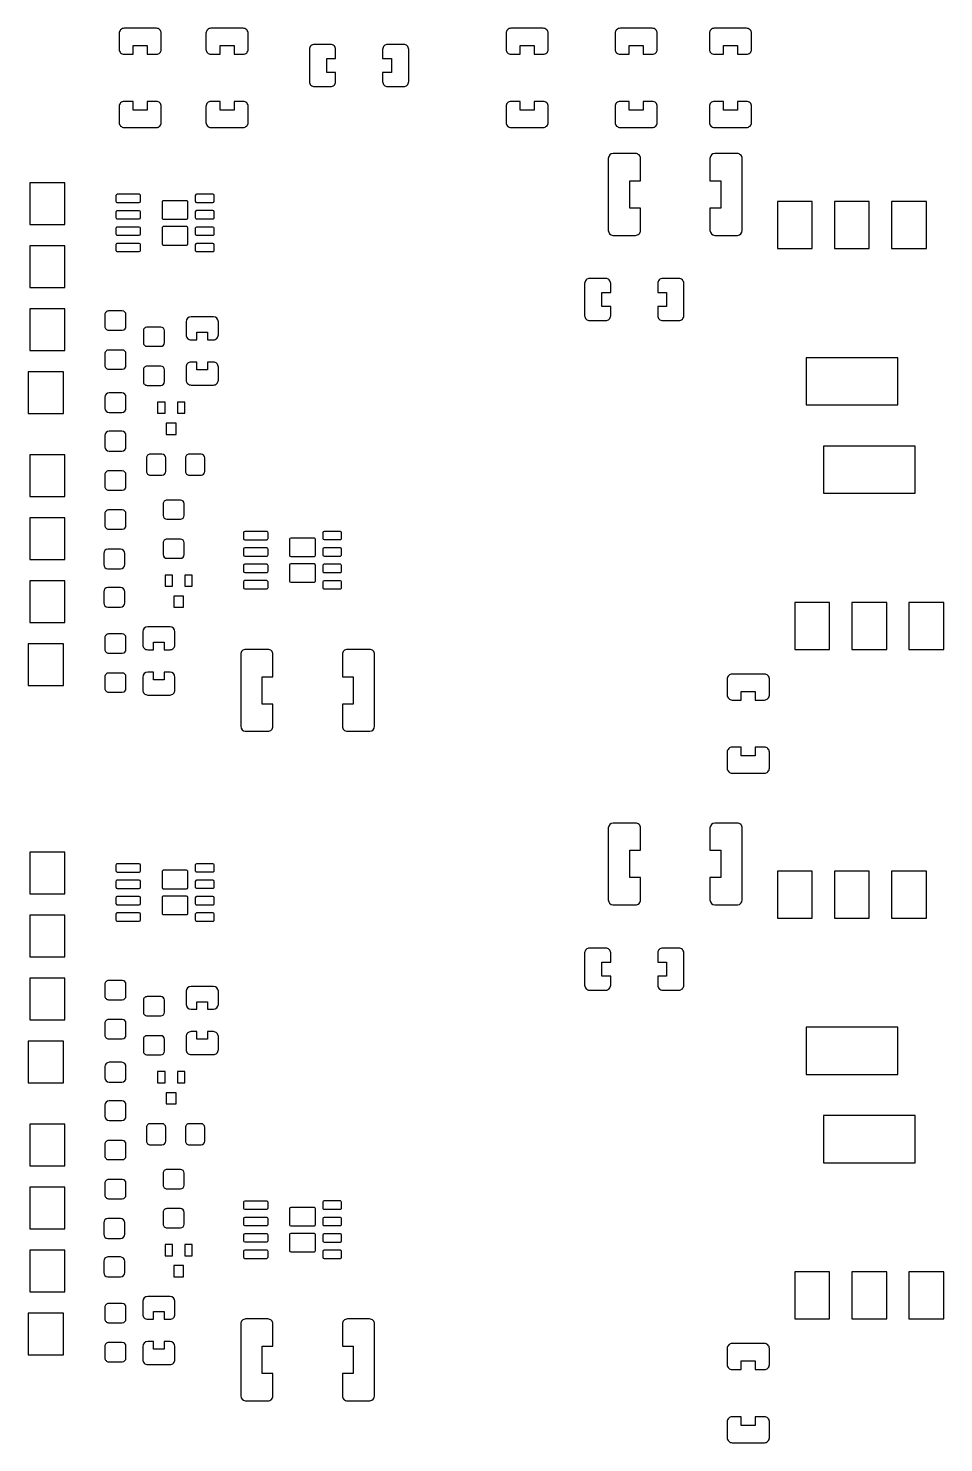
# Model space of a CAD drawing. Extents: x -210 to 210, y -160 to 160.
# Drawn here: x 91.3 to 128.2, y -77 to -20 of the extents above; entities that cross this region are included whole.
import ezdxf

# ---------------------------------------------------------------- set-up
doc = ezdxf.new("R2010")
doc.units = 0
doc.header["$MEASUREMENT"] = 0
doc.layers.get('0').update_dxf_attribs({"linetype": 'CONTINUOUS'})

msp = doc.modelspace()

# ---------------------------------------------------------------- linework, layer by layer
for points in [[(96.65, -20.199999, 0.414321), (96.45, -20), (96.45, -20), (95.15, -20), (95.15, -20, 0.414471), (94.95, -20.199999), (94.95, -20.199999), (94.95, -20.85), (94.95, -20.85, 0.414432), (95.15, -21.05), (95.15, -21.05), (95.517002, -21.05), (95.517002, -21.05), (95.517002, -20.7), (95.517002, -20.7), (96.082998, -20.7), (96.082998, -20.7), (96.082998, -21.05), (96.082998, -21.05), (96.45, -21.05), (96.45, -21.05, 0.414303), (96.65, -20.85), (96.65, -20.85), (96.65, -20.199999)], [(100.15, -20.199999, 0.414321), (99.95, -20), (99.95, -20), (98.65, -20), (98.65, -20, 0.414471), (98.45, -20.199999), (98.45, -20.199999), (98.45, -20.85), (98.45, -20.85, 0.414432), (98.65, -21.05), (98.65, -21.05), (99.017002, -21.05), (99.017002, -21.05), (99.017002, -20.7), (99.017002, -20.7), (99.582998, -20.7), (99.582998, -20.7), (99.582998, -21.05), (99.582998, -21.05), (99.95, -21.05), (99.95, -21.05, 0.414303), (100.15, -20.85), (100.15, -20.85), (100.15, -20.199999)], [(112.25, -20.199999, 0.414349), (112.05, -20), (112.05, -20), (110.75, -20), (110.75, -20, 0.414421), (110.55, -20.199999), (110.55, -20.199999), (110.55, -20.85), (110.55, -20.85, 0.414432), (110.75, -21.05), (110.75, -21.05), (111.117002, -21.05), (111.117002, -21.05), (111.117002, -20.7), (111.117002, -20.7), (111.682998, -20.7), (111.682998, -20.7), (111.682998, -21.05), (111.682998, -21.05), (112.05, -21.05), (112.05, -21.05, 0.414292), (112.25, -20.85), (112.25, -20.85), (112.25, -20.199999)], [(116.65, -20.199999, 0.414307), (116.45, -20), (116.45, -20), (115.15, -20), (115.15, -20, 0.414457), (114.95, -20.199999), (114.95, -20.199999), (114.95, -20.85), (114.95, -20.85, 0.414432), (115.15, -21.05), (115.15, -21.05), (115.517002, -21.05), (115.517002, -21.05), (115.517002, -20.7), (115.517002, -20.7), (116.082998, -20.7), (116.082998, -20.7), (116.082998, -21.05), (116.082998, -21.05), (116.45, -21.05), (116.45, -21.05, 0.414289), (116.65, -20.85), (116.65, -20.85), (116.65, -20.199999)], [(120.45, -20.199999, 0.414349), (120.25, -20), (120.25, -20), (118.95, -20), (118.95, -20, 0.414423), (118.75, -20.199999), (118.75, -20.199999), (118.75, -20.85), (118.75, -20.85, 0.414375), (118.95, -21.05), (118.95, -21.05), (119.317002, -21.05), (119.317002, -21.05), (119.317002, -20.7), (119.317002, -20.7), (119.882998, -20.7), (119.882998, -20.7), (119.882998, -21.05), (119.882998, -21.05), (120.25, -21.05), (120.25, -21.05, 0.414353), (120.45, -20.85), (120.45, -20.85), (120.45, -20.199999)], [(103.675, -20.85, 0.41441), (103.475, -20.65), (103.475, -20.65), (102.825, -20.65), (102.825, -20.65, 0.414446), (102.625, -20.85), (102.625, -20.85), (102.625, -22.15), (102.625, -22.15, 0.414392), (102.825, -22.35), (102.825, -22.35), (103.475, -22.35), (103.475, -22.35, 0.414339), (103.675, -22.15), (103.675, -22.15), (103.675, -21.783), (103.675, -21.783), (103.325, -21.783), (103.325, -21.783), (103.325, -21.217), (103.325, -21.217), (103.675, -21.217), (103.675, -21.217), (103.675, -20.85)], [(106.625, -20.85, 0.414417), (106.425, -20.65), (106.425, -20.65), (105.775, -20.65), (105.775, -20.65, 0.414417), (105.575, -20.85), (105.575, -20.85), (105.575, -21.217), (105.575, -21.217), (105.925, -21.217), (105.925, -21.217), (105.925, -21.783), (105.925, -21.783), (105.575, -21.783), (105.575, -21.783), (105.575, -22.15), (105.575, -22.15, 0.414382), (105.775, -22.35), (105.775, -22.35), (106.425, -22.35), (106.425, -22.35, 0.41436), (106.625, -22.15), (106.625, -22.15), (106.625, -20.85)], [(96.65, -23.15, 0.414332), (96.45, -22.95), (96.45, -22.95), (96.082998, -22.95), (96.082998, -22.95), (96.082998, -23.3), (96.082998, -23.3), (95.517002, -23.3), (95.517002, -23.3), (95.517002, -22.95), (95.517002, -22.95), (95.15, -22.95), (95.15, -22.95, 0.414475), (94.95, -23.15), (94.95, -23.15), (94.95, -23.8), (94.95, -23.8, 0.414428), (95.15, -24), (95.15, -24), (96.45, -24), (96.45, -24, 0.414289), (96.65, -23.8), (96.65, -23.8), (96.65, -23.15)], [(100.15, -23.15, 0.414332), (99.95, -22.95), (99.95, -22.95), (99.582998, -22.95), (99.582998, -22.95), (99.582998, -23.3), (99.582998, -23.3), (99.017002, -23.3), (99.017002, -23.3), (99.017002, -22.95), (99.017002, -22.95), (98.65, -22.95), (98.65, -22.95, 0.414475), (98.45, -23.15), (98.45, -23.15), (98.45, -23.8), (98.45, -23.8, 0.414428), (98.65, -24), (98.65, -24), (99.95, -24), (99.95, -24, 0.414289), (100.15, -23.8), (100.15, -23.8), (100.15, -23.15)], [(112.25, -23.15, 0.414339), (112.05, -22.95), (112.05, -22.95), (111.682998, -22.95), (111.682998, -22.95), (111.682998, -23.3), (111.682998, -23.3), (111.117002, -23.3), (111.117002, -23.3), (111.117002, -22.95), (111.117002, -22.95), (110.75, -22.95), (110.75, -22.95, 0.41446), (110.55, -23.15), (110.55, -23.15), (110.55, -23.8), (110.55, -23.8, 0.414378), (110.75, -24), (110.75, -24), (112.05, -24), (112.05, -24, 0.414317), (112.25, -23.8), (112.25, -23.8), (112.25, -23.15)], [(116.65, -23.15, 0.414332), (116.45, -22.95), (116.45, -22.95), (116.082998, -22.95), (116.082998, -22.95), (116.082998, -23.3), (116.082998, -23.3), (115.517002, -23.3), (115.517002, -23.3), (115.517002, -22.95), (115.517002, -22.95), (115.15, -22.95), (115.15, -22.95, 0.41446), (114.95, -23.15), (114.95, -23.15), (114.95, -23.8), (114.95, -23.8, 0.414428), (115.15, -24), (115.15, -24), (116.45, -24), (116.45, -24, 0.414274), (116.65, -23.8), (116.65, -23.8), (116.65, -23.15)], [(120.45, -23.15, 0.414396), (120.25, -22.95), (120.25, -22.95), (119.882998, -22.95), (119.882998, -22.95), (119.882998, -23.3), (119.882998, -23.3), (119.317002, -23.3), (119.317002, -23.3), (119.317002, -22.95), (119.317002, -22.95), (118.95, -22.95), (118.95, -22.95, 0.414403), (118.75, -23.15), (118.75, -23.15), (118.75, -23.8), (118.75, -23.8, 0.414382), (118.95, -24), (118.95, -24), (120.25, -24), (120.25, -24, 0.414332), (120.45, -23.8), (120.45, -23.8), (120.45, -23.15)], [(115.974004, -25.25, 0.415144), (115.773994, -25.05), (115.773994, -25.05), (114.873994, -25.05), (114.873994, -25.05, 0.413703), (114.675, -25.25), (114.675, -25.25), (114.675, -28.15), (114.675, -28.15, 0.396214), (114.862002, -28.35), (114.862002, -28.35), (115.773994, -28.35), (115.773994, -28.35, 0.41508), (115.974004, -28.15), (115.974004, -28.15), (115.974004, -27.25), (115.974004, -27.25), (115.540996, -27.25), (115.540996, -27.25), (115.540996, -26.15), (115.540996, -26.15), (115.974004, -26.15), (115.974004, -26.15), (115.974004, -25.25)], [(120.073994, -25.25, 0.415112), (119.874004, -25.05), (119.874004, -25.05), (118.974004, -25.05), (118.974004, -25.05, 0.413703), (118.775, -25.25), (118.775, -25.25), (118.775, -26.15), (118.775, -26.15), (119.207998, -26.15), (119.207998, -26.15), (119.207998, -27.25), (119.207998, -27.25), (118.775, -27.25), (118.775, -27.25), (118.775, -28.15), (118.775, -28.15, 0.413656), (118.974004, -28.35), (118.974004, -28.35), (119.887002, -28.35), (119.887002, -28.35, 0.396221), (120.073994, -28.15), (120.073994, -28.15), (120.073994, -25.25)], [(95.81, -26.745, 0.414013), (95.76, -26.695), (95.76, -26.695), (94.87, -26.695), (94.87, -26.695, 0.414414), (94.82, -26.745), (94.82, -26.745), (94.82, -26.975), (94.82, -26.975, 0.414471), (94.87, -27.025), (94.87, -27.025), (95.76, -27.025), (95.76, -27.025, 0.413828), (95.81, -26.975), (95.81, -26.975), (95.81, -26.745)], [(98.78, -26.742, 0.411152), (98.73, -26.692), (98.73, -26.692), (98.07, -26.692), (98.07, -26.692, 0.411772), (98.02, -26.742), (98.02, -26.742), (98.02, -26.972), (98.02, -26.972, 0.417331), (98.07, -27.022), (98.07, -27.022), (98.73, -27.022), (98.73, -27.022, 0.416721), (98.78, -26.972), (98.78, -26.972), (98.78, -26.742)], [(95.81, -27.405, 0.413985), (95.76, -27.355), (95.76, -27.355), (94.87, -27.355), (94.87, -27.355, 0.414414), (94.82, -27.405), (94.82, -27.405), (94.82, -27.635), (94.82, -27.635, 0.414471), (94.87, -27.685), (94.87, -27.685), (95.76, -27.685), (95.76, -27.685, 0.413842), (95.81, -27.635), (95.81, -27.635), (95.81, -27.405)], [(97.72, -27.007, 0.415), (97.67, -26.957), (97.67, -26.957), (96.727998, -26.957), (96.727998, -26.957, 0.417264), (96.677998, -27.007), (96.677998, -27.007), (96.677998, -27.65), (96.677998, -27.65, 0.416134), (96.727998, -27.7), (96.727998, -27.7), (97.67, -27.7), (97.67, -27.7, 0.413899), (97.72, -27.65), (97.72, -27.65), (97.72, -27.007)], [(98.78, -27.402, 0.411152), (98.73, -27.352), (98.73, -27.352), (98.07, -27.352), (98.07, -27.352, 0.411786), (98.02, -27.402), (98.02, -27.402), (98.02, -27.632), (98.02, -27.632, 0.41736), (98.07, -27.682002), (98.07, -27.682002), (98.73, -27.682002), (98.73, -27.682002, 0.416721), (98.78, -27.632), (98.78, -27.632), (98.78, -27.402)], [(95.81, -28.065, 0.414071), (95.76, -28.015), (95.76, -28.015), (94.87, -28.015), (94.87, -28.015, 0.414471), (94.82, -28.065), (94.82, -28.065), (94.82, -28.295), (94.82, -28.295, 0.414414), (94.87, -28.345), (94.87, -28.345), (95.76, -28.345), (95.76, -28.345, 0.413785), (95.81, -28.295), (95.81, -28.295), (95.81, -28.065)], [(97.72, -28.05, 0.414128), (97.67, -28), (97.67, -28), (96.727998, -28), (96.727998, -28, 0.41638), (96.677998, -28.05), (96.677998, -28.05), (96.677998, -28.693), (96.677998, -28.693, 0.417017), (96.727998, -28.743), (96.727998, -28.743), (97.67, -28.743), (97.67, -28.743, 0.414771), (97.72, -28.693), (97.72, -28.693), (97.72, -28.05)], [(98.78, -28.067, 0.411124), (98.73, -28.017), (98.73, -28.017), (98.07, -28.017), (98.07, -28.017, 0.411829), (98.02, -28.067), (98.02, -28.067), (98.02, -28.297), (98.02, -28.297, 0.417302), (98.07, -28.347), (98.07, -28.347), (98.73, -28.347), (98.73, -28.347, 0.416664), (98.78, -28.297), (98.78, -28.297), (98.78, -28.067)], [(95.81, -28.725, 0.414042), (95.76, -28.675), (95.76, -28.675), (94.87, -28.675), (94.87, -28.675, 0.414471), (94.82, -28.725), (94.82, -28.725), (94.82, -28.955), (94.82, -28.955, 0.4145), (94.87, -29.005), (94.87, -29.005), (95.76, -29.005), (95.76, -29.005, 0.413899), (95.81, -28.955), (95.81, -28.955), (95.81, -28.725)], [(98.78, -28.727, 0.411152), (98.73, -28.677), (98.73, -28.677), (98.07, -28.677), (98.07, -28.677, 0.411758), (98.02, -28.727), (98.02, -28.727), (98.02, -28.957), (98.02, -28.957, 0.41736), (98.07, -29.007002), (98.07, -29.007002), (98.73, -29.007002), (98.73, -29.007002, 0.416721), (98.78, -28.957), (98.78, -28.957), (98.78, -28.727)], [(114.77, -30.29, 0.414382), (114.57, -30.09), (114.57, -30.09), (113.92, -30.09), (113.92, -30.09, 0.414421), (113.72, -30.29), (113.72, -30.29), (113.72, -31.59), (113.72, -31.59, 0.414396), (113.92, -31.79), (113.92, -31.79), (114.57, -31.79), (114.57, -31.79, 0.414349), (114.77, -31.59), (114.77, -31.59), (114.77, -31.222998), (114.77, -31.222998), (114.42, -31.222998), (114.42, -31.222998), (114.42, -30.657002), (114.42, -30.657002), (114.77, -30.657002), (114.77, -30.657002), (114.77, -30.29)], [(117.72, -30.29, 0.414378), (117.52, -30.09), (117.52, -30.09), (116.87, -30.09), (116.87, -30.09, 0.414432), (116.67, -30.29), (116.67, -30.29), (116.67, -30.657002), (116.67, -30.657002), (117.02, -30.657002), (117.02, -30.657002), (117.02, -31.222998), (117.02, -31.222998), (116.67, -31.222998), (116.67, -31.222998), (116.67, -31.59), (116.67, -31.59, 0.414378), (116.87, -31.79), (116.87, -31.79), (117.52, -31.79), (117.52, -31.79, 0.414371), (117.72, -31.59), (117.72, -31.59), (117.72, -30.29)], [(95.225, -31.550002, 0.414199), (95.075, -31.4), (95.075, -31.4), (94.525, -31.4), (94.525, -31.4, 0.414352), (94.375, -31.550002), (94.375, -31.550002), (94.375, -32.024998), (94.375, -32.024998, 0.414237), (94.525, -32.175), (94.525, -32.175), (95.075, -32.175), (95.075, -32.175, 0.414071), (95.225, -32.024998), (95.225, -32.024998), (95.225, -31.550002)], [(98.95, -31.837002, 0.413652), (98.75, -31.637002), (98.75, -31.637002), (97.85, -31.637002), (97.85, -31.637002, 0.413699), (97.65, -31.837002), (97.65, -31.837002), (97.65, -32.362), (97.65, -32.362, 0.415169), (97.85, -32.563), (97.85, -32.563), (98.082998, -32.563), (98.082998, -32.563), (98.082998, -32.253999), (98.082998, -32.253999), (98.517002, -32.253999), (98.517002, -32.253999), (98.517002, -32.563), (98.517002, -32.563), (98.75, -32.563), (98.75, -32.563, 0.415097), (98.95, -32.362), (98.95, -32.362), (98.95, -31.837002)], [(96.775, -32.2, 0.414175), (96.625, -32.049998), (96.625, -32.049998), (96.075, -32.049998), (96.075, -32.049998, 0.41428), (95.925, -32.2), (95.925, -32.2), (95.925, -32.675002), (95.925, -32.675002, 0.414209), (96.075, -32.825), (96.075, -32.825), (96.625, -32.825), (96.625, -32.825, 0.414123), (96.775, -32.675002), (96.775, -32.675002), (96.775, -32.2)], [(95.225, -33.124998, 0.414175), (95.075, -32.975), (95.075, -32.975), (94.525, -32.975), (94.525, -32.975, 0.414323), (94.375, -33.124998), (94.375, -33.124998), (94.375, -33.6), (94.375, -33.6, 0.414252), (94.525, -33.750002), (94.525, -33.750002), (95.075, -33.750002), (95.075, -33.750002, 0.41409), (95.225, -33.6), (95.225, -33.6), (95.225, -33.124998)], [(96.775, -33.775002, 0.414161), (96.625, -33.625), (96.625, -33.625), (96.075, -33.625), (96.075, -33.625, 0.414266), (95.925, -33.775002), (95.925, -33.775002), (95.925, -34.249998), (95.925, -34.249998, 0.414233), (96.075, -34.4), (96.075, -34.4), (96.625, -34.4), (96.625, -34.4, 0.414147), (96.775, -34.249998), (96.775, -34.249998), (96.775, -33.775002)], [(98.95, -33.663, 0.415097), (98.75, -33.462), (98.75, -33.462), (98.517002, -33.462), (98.517002, -33.462), (98.517002, -33.771001), (98.517002, -33.771001), (98.082998, -33.771001), (98.082998, -33.771001), (98.082998, -33.462), (98.082998, -33.462), (97.85, -33.462), (97.85, -33.462, 0.415169), (97.65, -33.663), (97.65, -33.663), (97.65, -34.187), (97.65, -34.187, 0.415152), (97.85, -34.387), (97.85, -34.387), (98.75, -34.387), (98.75, -34.387, 0.415101), (98.95, -34.187), (98.95, -34.187), (98.95, -33.663)], [(95.225, -34.875002, 0.404384), (95.055996, -34.7), (95.055996, -34.7), (94.544004, -34.7), (94.544004, -34.7, 0.404477), (94.375, -34.875002), (94.375, -34.875002), (94.375, -35.324998), (94.375, -35.324998, 0.404402), (94.544004, -35.5), (94.544004, -35.5), (95.055996, -35.5), (95.055996, -35.5, 0.404337), (95.225, -35.324998), (95.225, -35.324998), (95.225, -34.875002)], [(95.225, -36.424998, 0.404388), (95.055996, -36.25), (95.055996, -36.25), (94.544004, -36.25), (94.544004, -36.25, 0.404453), (94.375, -36.424998), (94.375, -36.424998), (94.375, -36.874998), (94.375, -36.874998, 0.404422), (94.544004, -37.050002), (94.544004, -37.050002), (95.055996, -37.050002), (95.055996, -37.050002, 0.404357), (95.225, -36.874998), (95.225, -36.874998), (95.225, -36.424998)], [(96.825, -37.324998, 0.414175), (96.675, -37.175), (96.675, -37.175), (96.2, -37.175), (96.2, -37.175, 0.414218), (96.05, -37.324998), (96.05, -37.324998), (96.05, -37.875), (96.05, -37.875, 0.414252), (96.2, -38.025), (96.2, -38.025), (96.675, -38.025), (96.675, -38.025, 0.414123), (96.825, -37.875), (96.825, -37.875), (96.825, -37.324998)], [(98.4, -37.324998, 0.414152), (98.25, -37.175), (98.25, -37.175), (97.775, -37.175), (97.775, -37.175, 0.414323), (97.625, -37.324998), (97.625, -37.324998), (97.625, -37.875), (97.625, -37.875, 0.414271), (97.775, -38.025), (97.775, -38.025), (98.25, -38.025), (98.25, -38.025, 0.41418), (98.4, -37.875), (98.4, -37.875), (98.4, -37.324998)], [(95.225, -37.999998, 0.414175), (95.075, -37.85), (95.075, -37.85), (94.525, -37.85), (94.525, -37.85, 0.414323), (94.375, -37.999998), (94.375, -37.999998), (94.375, -38.475), (94.375, -38.475, 0.414247), (94.525, -38.624998), (94.525, -38.624998), (95.075, -38.624998), (95.075, -38.624998, 0.41409), (95.225, -38.475), (95.225, -38.475), (95.225, -37.999998)], [(97.575, -39.175, 0.414199), (97.425, -39.025002), (97.425, -39.025002), (96.875, -39.025002), (96.875, -39.025002, 0.414338), (96.725, -39.175), (96.725, -39.175), (96.725, -39.65), (96.725, -39.65, 0.41419), (96.875, -39.8), (96.875, -39.8), (97.425, -39.8), (97.425, -39.8, 0.414075), (97.575, -39.65), (97.575, -39.65), (97.575, -39.175)], [(95.225, -39.575, 0.414175), (95.075, -39.425), (95.075, -39.425), (94.525, -39.425), (94.525, -39.425, 0.414328), (94.375, -39.575), (94.375, -39.575), (94.375, -40.05), (94.375, -40.05, 0.414247), (94.525, -40.199998), (94.525, -40.199998), (95.075, -40.199998), (95.075, -40.199998, 0.41409), (95.225, -40.05), (95.225, -40.05), (95.225, -39.575)], [(100.952002, -40.344998, 0.416941), (100.902002, -40.295), (100.902002, -40.295), (100.011992, -40.295), (100.011992, -40.295, 0.411632), (99.961992, -40.344998), (99.961992, -40.344998), (99.961992, -40.575002), (99.961992, -40.575002, 0.411434), (100.011992, -40.624998), (100.011992, -40.624998), (100.902002, -40.624998), (100.902002, -40.624998, 0.416911), (100.952002, -40.575002), (100.952002, -40.575002), (100.952002, -40.344998)], [(103.922002, -40.342, 0.414059), (103.872002, -40.292), (103.872002, -40.292), (103.212002, -40.292), (103.212002, -40.292, 0.408825), (103.162002, -40.342), (103.162002, -40.342), (103.162002, -40.572), (103.162002, -40.572, 0.4142), (103.212002, -40.622), (103.212002, -40.622), (103.872002, -40.622), (103.872002, -40.622, 0.41987), (103.922002, -40.572), (103.922002, -40.572), (103.922002, -40.342)], [(95.175, -41.175, 0.404376), (95.005996, -41), (95.005996, -41), (94.494004, -41), (94.494004, -41, 0.404433), (94.325, -41.175), (94.325, -41.175), (94.325, -41.625), (94.325, -41.625, 0.404385), (94.494004, -41.8), (94.494004, -41.8), (95.005996, -41.8), (95.005996, -41.8, 0.404353), (95.175, -41.625), (95.175, -41.625), (95.175, -41.175)], [(97.575, -40.75, 0.414175), (97.425, -40.599998), (97.425, -40.599998), (96.875, -40.599998), (96.875, -40.599998, 0.414314), (96.725, -40.75), (96.725, -40.75), (96.725, -41.225), (96.725, -41.225, 0.414204), (96.875, -41.375), (96.875, -41.375), (97.425, -41.375), (97.425, -41.375, 0.414099), (97.575, -41.225), (97.575, -41.225), (97.575, -40.75)], [(100.952002, -41.005, 0.416911), (100.902002, -40.955), (100.902002, -40.955), (100.011992, -40.955), (100.011992, -40.955, 0.411646), (99.961992, -41.005), (99.961992, -41.005), (99.961992, -41.235), (99.961992, -41.235, 0.411477), (100.011992, -41.285), (100.011992, -41.285), (100.902002, -41.285), (100.902002, -41.285, 0.416969), (100.952002, -41.235), (100.952002, -41.235), (100.952002, -41.005)], [(102.862002, -40.607002, 0.417857), (102.812002, -40.557002), (102.812002, -40.557002), (101.87, -40.557002), (101.87, -40.557002, 0.414039), (101.82, -40.607002), (101.82, -40.607002), (101.82, -41.25), (101.82, -41.25, 0.413071), (101.87, -41.3), (101.87, -41.3), (102.812002, -41.3), (102.812002, -41.3, 0.417113), (102.862002, -41.25), (102.862002, -41.25), (102.862002, -40.607002)], [(103.922002, -41.002002, 0.414045), (103.872002, -40.952002), (103.872002, -40.952002), (103.212002, -40.952002), (103.212002, -40.952002, 0.408783), (103.162002, -41.002002), (103.162002, -41.002002), (103.162002, -41.232002), (103.162002, -41.232002, 0.414272), (103.212002, -41.281997), (103.212002, -41.281997), (103.872002, -41.281997), (103.872002, -41.281997, 0.419856), (103.922002, -41.232002), (103.922002, -41.232002), (103.922002, -41.002002)], [(100.952002, -41.665, 0.416941), (100.902002, -41.615), (100.902002, -41.615), (100.011992, -41.615), (100.011992, -41.615, 0.411646), (99.961992, -41.665), (99.961992, -41.665), (99.961992, -41.895), (99.961992, -41.895, 0.411505), (100.011992, -41.945), (100.011992, -41.945), (100.902002, -41.945), (100.902002, -41.945, 0.416911), (100.952002, -41.895), (100.952002, -41.895), (100.952002, -41.665)], [(102.862002, -41.65, 0.416941), (102.812002, -41.6), (102.812002, -41.6), (101.87, -41.6), (101.87, -41.6, 0.413157), (101.82, -41.65), (101.82, -41.65), (101.82, -42.293003), (101.82, -42.293003, 0.413925), (101.87, -42.342998), (101.87, -42.342998), (102.812002, -42.342998), (102.812002, -42.342998, 0.417987), (102.862002, -42.293003), (102.862002, -42.293003), (102.862002, -41.65)], [(103.922002, -41.666997, 0.414073), (103.872002, -41.616997), (103.872002, -41.616997), (103.212002, -41.616997), (103.212002, -41.616997, 0.408811), (103.162002, -41.666997), (103.162002, -41.666997), (103.162002, -41.896997), (103.162002, -41.896997, 0.414243), (103.212002, -41.947002), (103.212002, -41.947002), (103.872002, -41.947002), (103.872002, -41.947002, 0.419826), (103.922002, -41.896997), (103.922002, -41.896997), (103.922002, -41.666997)], [(95.175, -42.725, 0.404368), (95.005996, -42.55), (95.005996, -42.55), (94.494004, -42.55), (94.494004, -42.55, 0.404433), (94.325, -42.725), (94.325, -42.725), (94.325, -43.175), (94.325, -43.175, 0.404385), (94.494004, -43.35), (94.494004, -43.35), (95.005996, -43.35), (95.005996, -43.35, 0.404353), (95.175, -43.175), (95.175, -43.175), (95.175, -42.725)], [(100.952002, -42.325, 0.416911), (100.902002, -42.275), (100.902002, -42.275), (100.011992, -42.275), (100.011992, -42.275, 0.411646), (99.961992, -42.325), (99.961992, -42.325), (99.961992, -42.555), (99.961992, -42.555, 0.411505), (100.011992, -42.605), (100.011992, -42.605), (100.902002, -42.605), (100.902002, -42.605, 0.416911), (100.952002, -42.555), (100.952002, -42.555), (100.952002, -42.325)], [(103.922002, -42.327002, 0.414045), (103.872002, -42.277002), (103.872002, -42.277002), (103.212002, -42.277002), (103.212002, -42.277002, 0.408783), (103.162002, -42.327002), (103.162002, -42.327002), (103.162002, -42.557002), (103.162002, -42.557002, 0.414272), (103.212002, -42.606997), (103.212002, -42.606997), (103.872002, -42.606997), (103.872002, -42.606997, 0.419856), (103.922002, -42.557002), (103.922002, -42.557002), (103.922002, -42.327002)], [(95.225, -44.575, 0.414175), (95.075, -44.425), (95.075, -44.425), (94.525, -44.425), (94.525, -44.425, 0.414328), (94.375, -44.575), (94.375, -44.575), (94.375, -45.05), (94.375, -45.05, 0.414252), (94.525, -45.2), (94.525, -45.2), (95.075, -45.2), (95.075, -45.2, 0.41409), (95.225, -45.05), (95.225, -45.05), (95.225, -44.575)], [(97.2, -44.337002, 0.413649), (97, -44.137002), (97, -44.137002), (96.1, -44.137002), (96.1, -44.137002, 0.413699), (95.9, -44.337002), (95.9, -44.337002), (95.9, -44.861997), (95.9, -44.861997, 0.415152), (96.1, -45.061997), (96.1, -45.061997), (96.332998, -45.061997), (96.332998, -45.061997), (96.332998, -44.753999), (96.332998, -44.753999), (96.767002, -44.753999), (96.767002, -44.753999), (96.767002, -45.061997), (96.767002, -45.061997), (97, -45.061997), (97, -45.061997, 0.415073), (97.2, -44.861997), (97.2, -44.861997), (97.2, -44.337002)], [(101.15, -45.25, 0.414378), (100.95, -45.05), (100.95, -45.05), (100.05, -45.05), (100.05, -45.05, 0.414407), (99.85, -45.25), (99.85, -45.25), (99.85, -48.15), (99.85, -48.15, 0.39555), (100.037002, -48.35), (100.037002, -48.35), (100.95, -48.35), (100.95, -48.35, 0.414357), (101.15, -48.15), (101.15, -48.15), (101.15, -47.25), (101.15, -47.25), (100.717002, -47.25), (100.717002, -47.25), (100.717002, -46.15), (100.717002, -46.15), (101.15, -46.15), (101.15, -46.15), (101.15, -45.25)], [(105.25, -45.25, 0.414414), (105.05, -45.05), (105.05, -45.05), (104.15, -45.05), (104.15, -45.05, 0.414421), (103.95, -45.25), (103.95, -45.25), (103.95, -46.15), (103.95, -46.15), (104.382998, -46.15), (104.382998, -46.15), (104.382998, -47.25), (104.382998, -47.25), (103.95, -47.25), (103.95, -47.25), (103.95, -48.15), (103.95, -48.15, 0.414378), (104.15, -48.35), (104.15, -48.35), (105.062998, -48.35), (105.062998, -48.35, 0.39544), (105.25, -48.15), (105.25, -48.15), (105.25, -45.25)], [(95.225, -46.15, 0.414175), (95.075, -46), (95.075, -46), (94.525, -46), (94.525, -46, 0.414328), (94.375, -46.15), (94.375, -46.15), (94.375, -46.625), (94.375, -46.625, 0.414252), (94.525, -46.775), (94.525, -46.775), (95.075, -46.775), (95.075, -46.775, 0.41409), (95.225, -46.625), (95.225, -46.625), (95.225, -46.15)], [(97.2, -46.161997, 0.413649), (97, -45.961997), (97, -45.961997), (96.767002, -45.961997), (96.767002, -45.961997), (96.767002, -46.271001), (96.767002, -46.271001), (96.332998, -46.271001), (96.332998, -46.271001), (96.332998, -45.961997), (96.332998, -45.961997), (96.1, -45.961997), (96.1, -45.961997, 0.41372), (95.9, -46.161997), (95.9, -46.161997), (95.9, -46.686997), (95.9, -46.686997, 0.415137), (96.1, -46.886997), (96.1, -46.886997), (97, -46.886997), (97, -46.886997, 0.415087), (97.2, -46.686997), (97.2, -46.686997), (97.2, -46.161997)], [(121.17, -46.24, 0.414414), (120.97, -46.04), (120.97, -46.04), (119.67, -46.04), (119.67, -46.04, 0.414414), (119.47, -46.24), (119.47, -46.24), (119.47, -46.89), (119.47, -46.89, 0.414407), (119.67, -47.09), (119.67, -47.09), (120.036992, -47.09), (120.036992, -47.09), (120.036992, -46.74), (120.036992, -46.74), (120.602998, -46.74), (120.602998, -46.74), (120.602998, -47.09), (120.602998, -47.09), (120.97, -47.09), (120.97, -47.09, 0.414378), (121.17, -46.89), (121.17, -46.89), (121.17, -46.24)], [(121.17, -49.19, 0.414407), (120.97, -48.99), (120.97, -48.99), (120.602998, -48.99), (120.602998, -48.99), (120.602998, -49.34), (120.602998, -49.34), (120.036992, -49.34), (120.036992, -49.34), (120.036992, -48.99), (120.036992, -48.99), (119.67, -48.99), (119.67, -48.99, 0.414428), (119.47, -49.19), (119.47, -49.19), (119.47, -49.84), (119.47, -49.84, 0.414378), (119.67, -50.04), (119.67, -50.04), (120.97, -50.04), (120.97, -50.04, 0.414385), (121.17, -49.84), (121.17, -49.84), (121.17, -49.19)], [(115.974004, -52.25, 0.41513), (115.773994, -52.05), (115.773994, -52.05), (114.873994, -52.05), (114.873994, -52.05, 0.413685), (114.675, -52.25), (114.675, -52.25), (114.675, -55.15), (114.675, -55.15, 0.396234), (114.862002, -55.35), (114.862002, -55.35), (115.773994, -55.35), (115.773994, -55.35, 0.415094), (115.974004, -55.15), (115.974004, -55.15), (115.974004, -54.25), (115.974004, -54.25), (115.540996, -54.25), (115.540996, -54.25), (115.540996, -53.15), (115.540996, -53.15), (115.974004, -53.15), (115.974004, -53.15), (115.974004, -52.25)], [(120.073994, -52.25, 0.415094), (119.874004, -52.05), (119.874004, -52.05), (118.974004, -52.05), (118.974004, -52.05, 0.413685), (118.775, -52.25), (118.775, -52.25), (118.775, -53.15), (118.775, -53.15), (119.207998, -53.15), (119.207998, -53.15), (119.207998, -54.25), (119.207998, -54.25), (118.775, -54.25), (118.775, -54.25), (118.775, -55.15), (118.775, -55.15, 0.413671), (118.974004, -55.35), (118.974004, -55.35), (119.887002, -55.35), (119.887002, -55.35, 0.396234), (120.073994, -55.15), (120.073994, -55.15), (120.073994, -52.25)], [(95.81, -53.745, 0.414013), (95.76, -53.695), (95.76, -53.695), (94.87, -53.695), (94.87, -53.695, 0.414414), (94.82, -53.745), (94.82, -53.745), (94.82, -53.975), (94.82, -53.975, 0.414471), (94.87, -54.025), (94.87, -54.025), (95.76, -54.025), (95.76, -54.025, 0.413842), (95.81, -53.975), (95.81, -53.975), (95.81, -53.745)], [(97.72, -54.007002, 0.414957), (97.67, -53.957002), (97.67, -53.957002), (96.727998, -53.957002), (96.727998, -53.957002, 0.417206), (96.677998, -54.007002), (96.677998, -54.007002), (96.677998, -54.65), (96.677998, -54.65, 0.416077), (96.727998, -54.7), (96.727998, -54.7), (97.67, -54.7), (97.67, -54.7, 0.413785), (97.72, -54.65), (97.72, -54.65), (97.72, -54.007002)], [(98.78, -53.741997, 0.411138), (98.73, -53.691997), (98.73, -53.691997), (98.07, -53.691997), (98.07, -53.691997, 0.411758), (98.02, -53.741997), (98.02, -53.741997), (98.02, -53.971997), (98.02, -53.971997, 0.417374), (98.07, -54.021997), (98.07, -54.021997), (98.73, -54.021997), (98.73, -54.021997, 0.416735), (98.78, -53.971997), (98.78, -53.971997), (98.78, -53.741997)], [(95.81, -54.405, 0.413985), (95.76, -54.355), (95.76, -54.355), (94.87, -54.355), (94.87, -54.355, 0.414414), (94.82, -54.405), (94.82, -54.405), (94.82, -54.635), (94.82, -54.635, 0.414528), (94.87, -54.685), (94.87, -54.685), (95.76, -54.685), (95.76, -54.685, 0.413899), (95.81, -54.635), (95.81, -54.635), (95.81, -54.405)], [(98.78, -54.402002, 0.411166), (98.73, -54.352002), (98.73, -54.352002), (98.07, -54.352002), (98.07, -54.352002, 0.411786), (98.02, -54.402002), (98.02, -54.402002), (98.02, -54.632002), (98.02, -54.632002, 0.417345), (98.07, -54.682002), (98.07, -54.682002), (98.73, -54.682002), (98.73, -54.682002, 0.416707), (98.78, -54.632002), (98.78, -54.632002), (98.78, -54.402002)], [(95.81, -55.065, 0.414013), (95.76, -55.015), (95.76, -55.015), (94.87, -55.015), (94.87, -55.015, 0.414414), (94.82, -55.065), (94.82, -55.065), (94.82, -55.295), (94.82, -55.295, 0.414471), (94.87, -55.345), (94.87, -55.345), (95.76, -55.345), (95.76, -55.345, 0.413842), (95.81, -55.295), (95.81, -55.295), (95.81, -55.065)], [(97.72, -55.05, 0.413985), (97.67, -55), (97.67, -55), (96.727998, -55), (96.727998, -55, 0.416279), (96.677998, -55.05), (96.677998, -55.05), (96.677998, -55.693003), (96.677998, -55.693003, 0.416945), (96.727998, -55.743003), (96.727998, -55.743003), (97.67, -55.743003), (97.67, -55.743003, 0.414642), (97.72, -55.693003), (97.72, -55.693003), (97.72, -55.05)], [(98.78, -55.066997, 0.411138), (98.73, -55.016997), (98.73, -55.016997), (98.07, -55.016997), (98.07, -55.016997, 0.411758), (98.02, -55.066997), (98.02, -55.066997), (98.02, -55.296997), (98.02, -55.296997, 0.417345), (98.07, -55.346997), (98.07, -55.346997), (98.73, -55.346997), (98.73, -55.346997, 0.416735), (98.78, -55.296997), (98.78, -55.296997), (98.78, -55.066997)], [(95.81, -55.725, 0.413985), (95.76, -55.675), (95.76, -55.675), (94.87, -55.675), (94.87, -55.675, 0.414414), (94.82, -55.725), (94.82, -55.725), (94.82, -55.955), (94.82, -55.955, 0.4145), (94.87, -56.005), (94.87, -56.005), (95.76, -56.005), (95.76, -56.005, 0.413899), (95.81, -55.955), (95.81, -55.955), (95.81, -55.725)], [(98.78, -55.727002, 0.411166), (98.73, -55.677002), (98.73, -55.677002), (98.07, -55.677002), (98.07, -55.677002, 0.411815), (98.02, -55.727002), (98.02, -55.727002), (98.02, -55.957002), (98.02, -55.957002, 0.417345), (98.07, -56.007002), (98.07, -56.007002), (98.73, -56.007002), (98.73, -56.007002, 0.416707), (98.78, -55.957002), (98.78, -55.957002), (98.78, -55.727002)], [(114.77, -57.29, 0.414378), (114.57, -57.09), (114.57, -57.09), (113.92, -57.09), (113.92, -57.09, 0.414428), (113.72, -57.29), (113.72, -57.29), (113.72, -58.59), (113.72, -58.59, 0.414392), (113.92, -58.79), (113.92, -58.79), (114.57, -58.79), (114.57, -58.79, 0.414349), (114.77, -58.59), (114.77, -58.59), (114.77, -58.223003), (114.77, -58.223003), (114.42, -58.223003), (114.42, -58.223003), (114.42, -57.657002), (114.42, -57.657002), (114.77, -57.657002), (114.77, -57.657002), (114.77, -57.29)], [(117.72, -57.29, 0.4144), (117.52, -57.09), (117.52, -57.09), (116.87, -57.09), (116.87, -57.09, 0.414435), (116.67, -57.29), (116.67, -57.29), (116.67, -57.657002), (116.67, -57.657002), (117.02, -57.657002), (117.02, -57.657002), (117.02, -58.223003), (117.02, -58.223003), (116.67, -58.223003), (116.67, -58.223003), (116.67, -58.59), (116.67, -58.59, 0.414378), (116.87, -58.79), (116.87, -58.79), (117.52, -58.79), (117.52, -58.79, 0.414371), (117.72, -58.59), (117.72, -58.59), (117.72, -57.29)], [(95.225, -58.55, 0.414175), (95.075, -58.4), (95.075, -58.4), (94.525, -58.4), (94.525, -58.4, 0.414328), (94.375, -58.55), (94.375, -58.55), (94.375, -59.025), (94.375, -59.025, 0.414261), (94.525, -59.175), (94.525, -59.175), (95.075, -59.175), (95.075, -59.175, 0.414099), (95.225, -59.025), (95.225, -59.025), (95.225, -58.55)], [(98.95, -58.837002, 0.413642), (98.75, -58.637002), (98.75, -58.637002), (97.85, -58.637002), (97.85, -58.637002, 0.413677), (97.65, -58.837002), (97.65, -58.837002), (97.65, -59.362998), (97.65, -59.362998, 0.413699), (97.85, -59.562002), (97.85, -59.562002), (98.082998, -59.562002), (98.082998, -59.562002), (98.082998, -59.253999), (98.082998, -59.253999), (98.517002, -59.253999), (98.517002, -59.253999), (98.517002, -59.562002), (98.517002, -59.562002), (98.75, -59.562002), (98.75, -59.562002, 0.413621), (98.95, -59.362998), (98.95, -59.362998), (98.95, -58.837002)], [(96.775, -59.2, 0.414175), (96.625, -59.05), (96.625, -59.05), (96.075, -59.05), (96.075, -59.05, 0.41428), (95.925, -59.2), (95.925, -59.2), (95.925, -59.675), (95.925, -59.675, 0.414242), (96.075, -59.825), (96.075, -59.825), (96.625, -59.825), (96.625, -59.825, 0.414137), (96.775, -59.675), (96.775, -59.675), (96.775, -59.2)], [(95.225, -60.125, 0.414175), (95.075, -59.975), (95.075, -59.975), (94.525, -59.975), (94.525, -59.975, 0.414328), (94.375, -60.125), (94.375, -60.125), (94.375, -60.6), (94.375, -60.6, 0.414252), (94.525, -60.75), (94.525, -60.75), (95.075, -60.75), (95.075, -60.75, 0.414099), (95.225, -60.6), (95.225, -60.6), (95.225, -60.125)], [(96.775, -60.775, 0.414175), (96.625, -60.625), (96.625, -60.625), (96.075, -60.625), (96.075, -60.625, 0.41428), (95.925, -60.775), (95.925, -60.775), (95.925, -61.25), (95.925, -61.25, 0.414242), (96.075, -61.4), (96.075, -61.4), (96.625, -61.4), (96.625, -61.4, 0.414137), (96.775, -61.25), (96.775, -61.25), (96.775, -60.775)], [(98.95, -60.662998, 0.415094), (98.75, -60.462998), (98.75, -60.462998), (98.517002, -60.462998), (98.517002, -60.462998), (98.517002, -60.771001), (98.517002, -60.771001), (98.082998, -60.771001), (98.082998, -60.771001), (98.082998, -60.462998), (98.082998, -60.462998), (97.85, -60.462998), (97.85, -60.462998, 0.415166), (97.65, -60.662998), (97.65, -60.662998), (97.65, -61.186997), (97.65, -61.186997, 0.415151), (97.85, -61.388003), (97.85, -61.388003), (98.75, -61.388003), (98.75, -61.388003, 0.415101), (98.95, -61.186997), (98.95, -61.186997), (98.95, -60.662998)], [(95.225, -61.875, 0.404392), (95.055996, -61.7), (95.055996, -61.7), (94.544004, -61.7), (94.544004, -61.7, 0.404457), (94.375, -61.875), (94.375, -61.875), (94.375, -62.325), (94.375, -62.325, 0.404426), (94.544004, -62.5), (94.544004, -62.5), (95.055996, -62.5), (95.055996, -62.5, 0.404337), (95.225, -62.325), (95.225, -62.325), (95.225, -61.875)], [(95.225, -63.424995, 0.404376), (95.055996, -63.25), (95.055996, -63.25), (94.544004, -63.25), (94.544004, -63.25, 0.404441), (94.375, -63.424995), (94.375, -63.424995), (94.375, -63.874995), (94.375, -63.874995, 0.404425), (94.544004, -64.049995), (94.544004, -64.049995), (95.055996, -64.049995), (95.055996, -64.049995, 0.40436), (95.225, -63.874995), (95.225, -63.874995), (95.225, -63.424995)], [(96.825, -64.324995, 0.414175), (96.675, -64.175), (96.675, -64.175), (96.2, -64.175), (96.2, -64.175, 0.414214), (96.05, -64.324995), (96.05, -64.324995), (96.05, -64.875), (96.05, -64.875, 0.414223), (96.2, -65.025), (96.2, -65.025), (96.675, -65.025), (96.675, -65.025, 0.414099), (96.825, -64.875), (96.825, -64.875), (96.825, -64.324995)], [(98.4, -64.324995, 0.414147), (98.25, -64.175), (98.25, -64.175), (97.775, -64.175), (97.775, -64.175, 0.414299), (97.625, -64.324995), (97.625, -64.324995), (97.625, -64.875), (97.625, -64.875, 0.414252), (97.775, -65.025), (97.775, -65.025), (98.25, -65.025), (98.25, -65.025, 0.414118), (98.4, -64.875), (98.4, -64.875), (98.4, -64.324995)], [(95.225, -65, 0.414175), (95.075, -64.850005), (95.075, -64.850005), (94.525, -64.850005), (94.525, -64.850005, 0.414309), (94.375, -65), (94.375, -65), (94.375, -65.475), (94.375, -65.475, 0.414242), (94.525, -65.624995), (94.525, -65.624995), (95.075, -65.624995), (95.075, -65.624995, 0.41409), (95.225, -65.475), (95.225, -65.475), (95.225, -65)], [(97.575, -66.175, 0.414175), (97.425, -66.024995), (97.425, -66.024995), (96.875, -66.024995), (96.875, -66.024995, 0.414318), (96.725, -66.175), (96.725, -66.175), (96.725, -66.650005), (96.725, -66.650005, 0.414233), (96.875, -66.8), (96.875, -66.8), (97.425, -66.8), (97.425, -66.8, 0.414118), (97.575, -66.650005), (97.575, -66.650005), (97.575, -66.175)], [(95.225, -66.575, 0.414147), (95.075, -66.425005), (95.075, -66.425005), (94.525, -66.425005), (94.525, -66.425005, 0.414299), (94.375, -66.575), (94.375, -66.575), (94.375, -67.050005), (94.375, -67.050005, 0.414252), (94.525, -67.2), (94.525, -67.2), (95.075, -67.2), (95.075, -67.2, 0.41409), (95.225, -67.050005), (95.225, -67.050005), (95.225, -66.575)], [(100.952002, -67.345, 0.416941), (100.902002, -67.295), (100.902002, -67.295), (100.011992, -67.295), (100.011992, -67.295, 0.411646), (99.961992, -67.345), (99.961992, -67.345), (99.961992, -67.575), (99.961992, -67.575, 0.411505), (100.011992, -67.625), (100.011992, -67.625), (100.902002, -67.625), (100.902002, -67.625, 0.416911), (100.952002, -67.575), (100.952002, -67.575), (100.952002, -67.345)], [(103.922002, -67.341997, 0.414045), (103.872002, -67.291997), (103.872002, -67.291997), (103.212002, -67.291997), (103.212002, -67.291997, 0.408783), (103.162002, -67.341997), (103.162002, -67.341997), (103.162002, -67.571997), (103.162002, -67.571997, 0.4143), (103.212002, -67.621997), (103.212002, -67.621997), (103.872002, -67.621997), (103.872002, -67.621997, 0.419885), (103.922002, -67.571997), (103.922002, -67.571997), (103.922002, -67.341997)], [(97.575, -67.75, 0.414175), (97.425, -67.599995), (97.425, -67.599995), (96.875, -67.599995), (96.875, -67.599995, 0.414318), (96.725, -67.75), (96.725, -67.75), (96.725, -68.224995), (96.725, -68.224995, 0.414252), (96.875, -68.375), (96.875, -68.375), (97.425, -68.375), (97.425, -68.375, 0.414137), (97.575, -68.224995), (97.575, -68.224995), (97.575, -67.75)], [(102.862002, -67.607002, 0.417842), (102.812002, -67.557002), (102.812002, -67.557002), (101.87, -67.557002), (101.87, -67.557002, 0.414067), (101.82, -67.607002), (101.82, -67.607002), (101.82, -68.25), (101.82, -68.25, 0.413157), (101.87, -68.3), (101.87, -68.3), (102.812002, -68.3), (102.812002, -68.3, 0.417113), (102.862002, -68.25), (102.862002, -68.25), (102.862002, -67.607002)], [(95.175, -68.175005, 0.404385), (95.005996, -67.999995), (95.005996, -67.999995), (94.494004, -67.999995), (94.494004, -67.999995, 0.404441), (94.325, -68.175005), (94.325, -68.175005), (94.325, -68.625005), (94.325, -68.625005, 0.404369), (94.494004, -68.8), (94.494004, -68.8), (95.005996, -68.8), (95.005996, -68.8, 0.404337), (95.175, -68.625005), (95.175, -68.625005), (95.175, -68.175005)], [(100.952002, -68.005005, 0.416911), (100.902002, -67.955), (100.902002, -67.955), (100.011992, -67.955), (100.011992, -67.955, 0.411675), (99.961992, -68.005005), (99.961992, -68.005005), (99.961992, -68.235005), (99.961992, -68.235005, 0.411477), (100.011992, -68.285005), (100.011992, -68.285005), (100.902002, -68.285005), (100.902002, -68.285005, 0.416911), (100.952002, -68.235005), (100.952002, -68.235005), (100.952002, -68.005005)], [(103.922002, -68.002002, 0.414045), (103.872002, -67.952002), (103.872002, -67.952002), (103.212002, -67.952002), (103.212002, -67.952002, 0.408783), (103.162002, -68.002002), (103.162002, -68.002002), (103.162002, -68.232002), (103.162002, -68.232002, 0.414243), (103.212002, -68.282002), (103.212002, -68.282002), (103.872002, -68.282002), (103.872002, -68.282002, 0.419827), (103.922002, -68.232002), (103.922002, -68.232002), (103.922002, -68.002002)], [(100.952002, -68.665, 0.41694), (100.902002, -68.614995), (100.902002, -68.614995), (100.011992, -68.614995), (100.011992, -68.614995, 0.411618), (99.961992, -68.665), (99.961992, -68.665), (99.961992, -68.894995), (99.961992, -68.894995, 0.411534), (100.011992, -68.945), (100.011992, -68.945), (100.902002, -68.945), (100.902002, -68.945, 0.416911), (100.952002, -68.894995), (100.952002, -68.894995), (100.952002, -68.665)], [(102.862002, -68.65, 0.416941), (102.812002, -68.6), (102.812002, -68.6), (101.87, -68.6), (101.87, -68.6, 0.413157), (101.82, -68.65), (101.82, -68.65), (101.82, -69.292998), (101.82, -69.292998, 0.414039), (101.87, -69.343003), (101.87, -69.343003), (102.812002, -69.343003), (102.812002, -69.343003, 0.418016), (102.862002, -69.292998), (102.862002, -69.292998), (102.862002, -68.65)], [(103.922002, -68.667002, 0.414045), (103.872002, -68.617002), (103.872002, -68.617002), (103.212002, -68.617002), (103.212002, -68.617002, 0.408783), (103.162002, -68.667002), (103.162002, -68.667002), (103.162002, -68.897002), (103.162002, -68.897002, 0.414272), (103.212002, -68.947002), (103.212002, -68.947002), (103.872002, -68.947002), (103.872002, -68.947002, 0.419856), (103.922002, -68.897002), (103.922002, -68.897002), (103.922002, -68.667002)], [(95.175, -69.725, 0.404368), (95.005996, -69.55), (95.005996, -69.55), (94.494004, -69.55), (94.494004, -69.55, 0.404425), (94.325, -69.725), (94.325, -69.725), (94.325, -70.175), (94.325, -70.175, 0.404385), (94.494004, -70.35), (94.494004, -70.35), (95.005996, -70.35), (95.005996, -70.35, 0.404353), (95.175, -70.175), (95.175, -70.175), (95.175, -69.725)], [(100.952002, -69.325, 0.416941), (100.902002, -69.275), (100.902002, -69.275), (100.011992, -69.275), (100.011992, -69.275, 0.411674), (99.961992, -69.325), (99.961992, -69.325), (99.961992, -69.555), (99.961992, -69.555, 0.411477), (100.011992, -69.605), (100.011992, -69.605), (100.902002, -69.605), (100.902002, -69.605, 0.416911), (100.952002, -69.555), (100.952002, -69.555), (100.952002, -69.325)], [(103.922002, -69.326997, 0.413987), (103.872002, -69.277002), (103.872002, -69.277002), (103.212002, -69.277002), (103.212002, -69.277002, 0.408727), (103.162002, -69.326997), (103.162002, -69.326997), (103.162002, -69.556997), (103.162002, -69.556997, 0.4143), (103.212002, -69.606997), (103.212002, -69.606997), (103.872002, -69.606997), (103.872002, -69.606997, 0.419885), (103.922002, -69.556997), (103.922002, -69.556997), (103.922002, -69.326997)], [(97.2, -71.337002, 0.413656), (97, -71.136997), (97, -71.136997), (96.1, -71.136997), (96.1, -71.136997, 0.413699), (95.9, -71.337002), (95.9, -71.337002), (95.9, -71.861997), (95.9, -71.861997, 0.415166), (96.1, -72.062002), (96.1, -72.062002), (96.332998, -72.062002), (96.332998, -72.062002), (96.332998, -71.753999), (96.332998, -71.753999), (96.767002, -71.753999), (96.767002, -71.753999), (96.767002, -72.062002), (96.767002, -72.062002), (97, -72.062002), (97, -72.062002, 0.415094), (97.2, -71.861997), (97.2, -71.861997), (97.2, -71.337002)], [(95.225, -71.575, 0.414175), (95.075, -71.425), (95.075, -71.425), (94.525, -71.425), (94.525, -71.425, 0.414299), (94.375, -71.575), (94.375, -71.575), (94.375, -72.05), (94.375, -72.05, 0.414252), (94.525, -72.2), (94.525, -72.2), (95.075, -72.2), (95.075, -72.2, 0.41409), (95.225, -72.05), (95.225, -72.05), (95.225, -71.575)], [(101.15, -72.25, 0.414385), (100.95, -72.05), (100.95, -72.05), (100.05, -72.05), (100.05, -72.05, 0.414414), (99.85, -72.25), (99.85, -72.25), (99.85, -75.15), (99.85, -75.15, 0.395556), (100.037002, -75.35), (100.037002, -75.35), (100.95, -75.35), (100.95, -75.35, 0.414349), (101.15, -75.15), (101.15, -75.15), (101.15, -74.25), (101.15, -74.25), (100.717002, -74.25), (100.717002, -74.25), (100.717002, -73.15), (100.717002, -73.15), (101.15, -73.15), (101.15, -73.15), (101.15, -72.25)], [(105.25, -72.25, 0.414407), (105.05, -72.05), (105.05, -72.05), (104.15, -72.05), (104.15, -72.05, 0.414421), (103.95, -72.25), (103.95, -72.25), (103.95, -73.15), (103.95, -73.15), (104.382998, -73.15), (104.382998, -73.15), (104.382998, -74.25), (104.382998, -74.25), (103.95, -74.25), (103.95, -74.25), (103.95, -75.15), (103.95, -75.15, 0.414385), (104.15, -75.35), (104.15, -75.35), (105.062998, -75.35), (105.062998, -75.35, 0.395433), (105.25, -75.15), (105.25, -75.15), (105.25, -72.25)], [(95.225, -73.15, 0.414175), (95.075, -73), (95.075, -73), (94.525, -73), (94.525, -73, 0.414299), (94.375, -73.15), (94.375, -73.15), (94.375, -73.625), (94.375, -73.625, 0.414252), (94.525, -73.775), (94.525, -73.775), (95.075, -73.775), (95.075, -73.775, 0.414099), (95.225, -73.625), (95.225, -73.625), (95.225, -73.15)], [(97.2, -73.161997, 0.413642), (97, -72.962002), (97, -72.962002), (96.767002, -72.962002), (96.767002, -72.962002), (96.767002, -73.271001), (96.767002, -73.271001), (96.332998, -73.271001), (96.332998, -73.271001), (96.332998, -72.962002), (96.332998, -72.962002), (96.1, -72.962002), (96.1, -72.962002, 0.413713), (95.9, -73.161997), (95.9, -73.161997), (95.9, -73.687002), (95.9, -73.687002, 0.415152), (96.1, -73.886997), (96.1, -73.886997), (97, -73.886997), (97, -73.886997, 0.415094), (97.2, -73.687002), (97.2, -73.687002), (97.2, -73.161997)], [(121.17, -73.239995, 0.414407), (120.97, -73.04), (120.97, -73.04), (119.67, -73.04), (119.67, -73.04, 0.414407), (119.47, -73.239995), (119.47, -73.239995), (119.47, -73.89), (119.47, -73.89, 0.414428), (119.67, -74.089995), (119.67, -74.089995), (120.036992, -74.089995), (120.036992, -74.089995), (120.036992, -73.74), (120.036992, -73.74), (120.602998, -73.74), (120.602998, -73.74), (120.602998, -74.089995), (120.602998, -74.089995), (120.97, -74.089995), (120.97, -74.089995, 0.414378), (121.17, -73.89), (121.17, -73.89), (121.17, -73.239995)], [(121.17, -76.19, 0.414407), (120.97, -75.99), (120.97, -75.99), (120.602998, -75.99), (120.602998, -75.99), (120.602998, -76.339995), (120.602998, -76.339995), (120.036992, -76.339995), (120.036992, -76.339995), (120.036992, -75.99), (120.036992, -75.99), (119.67, -75.99), (119.67, -75.99, 0.414428), (119.47, -76.19), (119.47, -76.19), (119.47, -76.84), (119.47, -76.84, 0.414385), (119.67, -77.04), (119.67, -77.04), (120.97, -77.04), (120.97, -77.04, 0.414385), (121.17, -76.84), (121.17, -76.84), (121.17, -76.19)]]:
    msp.add_lwpolyline(points, format="xyb")
for points in [[(92.765, -26.23), (91.345, -26.23), (91.345, -26.23), (91.345, -27.91), (91.345, -27.91), (92.765, -27.91), (92.765, -27.91), (92.765, -26.23)], [(122.9, -26.987), (121.5, -26.987), (121.5, -26.987), (121.5, -28.887), (121.5, -28.887), (122.9, -28.887), (122.9, -28.887), (122.9, -26.987)], [(125.2, -26.987), (123.8, -26.987), (123.8, -26.987), (123.8, -28.887), (123.8, -28.887), (125.2, -28.887), (125.2, -28.887), (125.2, -26.987)], [(127.5, -26.987), (126.1, -26.987), (126.1, -26.987), (126.1, -28.887), (126.1, -28.887), (127.5, -28.887), (127.5, -28.887), (127.5, -26.987)], [(92.765, -28.77), (91.345, -28.77), (91.345, -28.77), (91.345, -30.45), (91.345, -30.45), (92.765, -30.45), (92.765, -30.45), (92.765, -28.77)], [(92.765, -31.31), (91.345, -31.31), (91.345, -31.31), (91.345, -32.99), (91.345, -32.99), (92.765, -32.99), (92.765, -32.99), (92.765, -31.31)], [(126.35, -33.287), (122.65, -33.287), (122.65, -33.287), (122.65, -35.188), (122.65, -35.188), (126.35, -35.188), (126.35, -35.188), (126.35, -33.287)], [(92.705, -33.85), (91.285, -33.85), (91.285, -33.85), (91.285, -35.53), (91.285, -35.53), (92.705, -35.53), (92.705, -35.53), (92.705, -33.85)], [(96.8, -35.075002), (96.5, -35.075002), (96.5, -35.075002), (96.5, -35.525002), (96.5, -35.525002), (96.8, -35.525002), (96.8, -35.525002), (96.8, -35.075002)], [(97.6, -35.075002), (97.3, -35.075002), (97.3, -35.075002), (97.3, -35.525002), (97.3, -35.525002), (97.6, -35.525002), (97.6, -35.525002), (97.6, -35.075002)], [(97.25, -35.925), (96.85, -35.925), (96.85, -35.925), (96.85, -36.375), (96.85, -36.375), (97.25, -36.375), (97.25, -36.375), (97.25, -35.925)], [(127.05, -36.850002), (123.35, -36.850002), (123.35, -36.850002), (123.35, -38.75), (123.35, -38.75), (127.05, -38.75), (127.05, -38.75), (127.05, -36.850002)], [(92.765, -37.2), (91.345, -37.2), (91.345, -37.2), (91.345, -38.880002), (91.345, -38.880002), (92.765, -38.880002), (92.765, -38.880002), (92.765, -37.2)], [(92.765, -39.74), (91.345, -39.74), (91.345, -39.74), (91.345, -41.42), (91.345, -41.42), (92.765, -41.42), (92.765, -41.42), (92.765, -39.74)], [(97.1, -42.05), (96.8, -42.05), (96.8, -42.05), (96.8, -42.5), (96.8, -42.5), (97.1, -42.5), (97.1, -42.5), (97.1, -42.05)], [(97.9, -42.05), (97.6, -42.05), (97.6, -42.05), (97.6, -42.5), (97.6, -42.5), (97.9, -42.5), (97.9, -42.5), (97.9, -42.05)], [(92.765, -42.28), (91.345, -42.28), (91.345, -42.28), (91.345, -43.96), (91.345, -43.96), (92.765, -43.96), (92.765, -43.96), (92.765, -42.28)], [(97.55, -42.9), (97.15, -42.9), (97.15, -42.9), (97.15, -43.35), (97.15, -43.35), (97.55, -43.35), (97.55, -43.35), (97.55, -42.9)], [(123.6, -43.15), (122.2, -43.15), (122.2, -43.15), (122.2, -45.05), (122.2, -45.05), (123.6, -45.05), (123.6, -45.05), (123.6, -43.15)], [(125.9, -43.15), (124.5, -43.15), (124.5, -43.15), (124.5, -45.05), (124.5, -45.05), (125.9, -45.05), (125.9, -45.05), (125.9, -43.15)], [(128.19999, -43.15), (126.8, -43.15), (126.8, -43.15), (126.8, -45.05), (126.8, -45.05), (128.19999, -45.05), (128.19999, -45.05), (128.19999, -43.15)], [(92.705, -44.82), (91.285, -44.82), (91.285, -44.82), (91.285, -46.5), (91.285, -46.5), (92.705, -46.5), (92.705, -46.5), (92.705, -44.82)], [(92.765, -53.23), (91.345, -53.23), (91.345, -53.23), (91.345, -54.91), (91.345, -54.91), (92.765, -54.91), (92.765, -54.91), (92.765, -53.23)], [(122.9, -53.987002), (121.5, -53.987002), (121.5, -53.987002), (121.5, -55.886997), (121.5, -55.886997), (122.9, -55.886997), (122.9, -55.886997), (122.9, -53.987002)], [(125.2, -53.987002), (123.8, -53.987002), (123.8, -53.987002), (123.8, -55.886997), (123.8, -55.886997), (125.2, -55.886997), (125.2, -55.886997), (125.2, -53.987002)], [(127.5, -53.987002), (126.1, -53.987002), (126.1, -53.987002), (126.1, -55.886997), (126.1, -55.886997), (127.5, -55.886997), (127.5, -55.886997), (127.5, -53.987002)], [(92.765, -55.77), (91.345, -55.77), (91.345, -55.77), (91.345, -57.45), (91.345, -57.45), (92.765, -57.45), (92.765, -57.45), (92.765, -55.77)], [(92.765, -58.31), (91.345, -58.31), (91.345, -58.31), (91.345, -59.99), (91.345, -59.99), (92.765, -59.99), (92.765, -59.99), (92.765, -58.31)], [(126.35, -60.286997), (122.65, -60.286997), (122.65, -60.286997), (122.65, -62.187002), (122.65, -62.187002), (126.35, -62.187002), (126.35, -62.187002), (126.35, -60.286997)], [(92.705, -60.85), (91.285, -60.85), (91.285, -60.85), (91.285, -62.530005), (91.285, -62.530005), (92.705, -62.530005), (92.705, -62.530005), (92.705, -60.85)], [(96.8, -62.075), (96.5, -62.075), (96.5, -62.075), (96.5, -62.524995), (96.5, -62.524995), (96.8, -62.524995), (96.8, -62.524995), (96.8, -62.075)], [(97.6, -62.075), (97.3, -62.075), (97.3, -62.075), (97.3, -62.524995), (97.3, -62.524995), (97.6, -62.524995), (97.6, -62.524995), (97.6, -62.075)], [(97.25, -62.925005), (96.85, -62.925005), (96.85, -62.925005), (96.85, -63.374995), (96.85, -63.374995), (97.25, -63.374995), (97.25, -63.374995), (97.25, -62.925005)], [(127.05, -63.85), (123.35, -63.85), (123.35, -63.85), (123.35, -65.750005), (123.35, -65.750005), (127.05, -65.750005), (127.05, -65.750005), (127.05, -63.85)], [(92.765, -64.2), (91.345, -64.2), (91.345, -64.2), (91.345, -65.88), (91.345, -65.88), (92.765, -65.88), (92.765, -65.88), (92.765, -64.2)], [(92.765, -66.74), (91.345, -66.74), (91.345, -66.74), (91.345, -68.42), (91.345, -68.42), (92.765, -68.42), (92.765, -68.42), (92.765, -66.74)], [(92.765, -69.28), (91.345, -69.28), (91.345, -69.28), (91.345, -70.96), (91.345, -70.96), (92.765, -70.96), (92.765, -70.96), (92.765, -69.28)], [(97.1, -69.05), (96.8, -69.05), (96.8, -69.05), (96.8, -69.5), (96.8, -69.5), (97.1, -69.5), (97.1, -69.5), (97.1, -69.05)], [(97.9, -69.05), (97.6, -69.05), (97.6, -69.05), (97.6, -69.5), (97.6, -69.5), (97.9, -69.5), (97.9, -69.5), (97.9, -69.05)], [(97.55, -69.9), (97.15, -69.9), (97.15, -69.9), (97.15, -70.35), (97.15, -70.35), (97.55, -70.35), (97.55, -70.35), (97.55, -69.9)], [(123.6, -70.150005), (122.2, -70.150005), (122.2, -70.150005), (122.2, -72.05), (122.2, -72.05), (123.6, -72.05), (123.6, -72.05), (123.6, -70.150005)], [(125.9, -70.150005), (124.5, -70.150005), (124.5, -70.150005), (124.5, -72.05), (124.5, -72.05), (125.9, -72.05), (125.9, -72.05), (125.9, -70.150005)], [(128.19999, -70.150005), (126.8, -70.150005), (126.8, -70.150005), (126.8, -72.05), (126.8, -72.05), (128.19999, -72.05), (128.19999, -72.05), (128.19999, -70.150005)], [(92.705, -71.82), (91.285, -71.82), (91.285, -71.82), (91.285, -73.5), (91.285, -73.5), (92.705, -73.5), (92.705, -73.5), (92.705, -71.82)]]:
    msp.add_lwpolyline(points)

doc.saveas('drawing.dxf')
